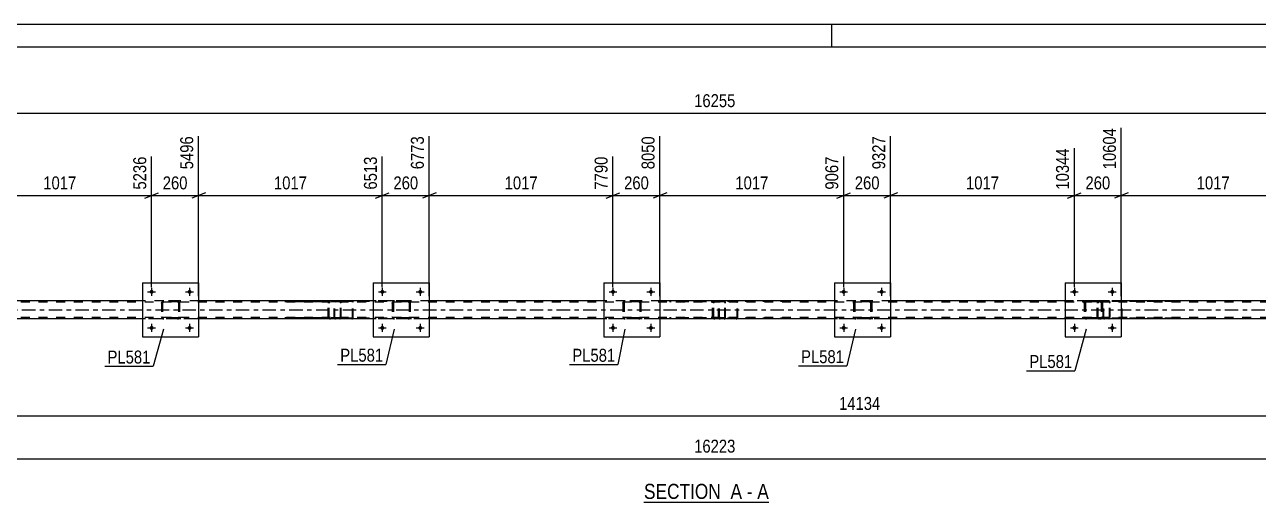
# Model space of a CAD drawing. Header units: millimetres. Extents: x -80 to 761, y -429 to 165.
# Drawn here: x 162 to 435.1, y 59.3 to 165 of the extents above; entities that cross this region are included whole.
import ezdxf

# ---------------------------------------------------------------- set-up
doc = ezdxf.new("R2010")
doc.units = ezdxf.units.MM
doc.linetypes.add('DXK_LINE_DOT2', pattern=[3.9198, 1.9599, -1.9599])
doc.linetypes.add('DXK_LINE_DOT3', pattern=[5.9187, 2.979, -0.9799, 0.9799, -0.9799])
doc.styles.add('Arial Narrow', font='ARIALN.TTF', dxfattribs={"height": 0.2})

# ---------------------------------------------------------------- blocks, each defined once
blk = doc.blocks.new('Unknown-814184913-1135')
at = {"color": 5, "linetype": 'Continuous'}
for p, q in [((760.66, 165.05), (-80.34, 165.05)), ((340.66, 160.05), (340.66, 165.05)), ((755.66, 160.05), (-75.34, 160.05))]:
    blk.add_line(p, q, dxfattribs=at)
blk = doc.blocks.new('Unknown-814184913-11 - 2456')
at = {"color": 6, "linetype": 'Continuous'}
blk.add_line((299.09, 59.29), (326.74, 59.29), dxfattribs=at)
at = {"color": 0, "linetype": 'Continuous'}
blk.add_wipeout([(317.2, 60.04), (317.2, 63.54), (299.09, 63.54), (299.09, 60.04)], dxfattribs=at)
at = {"color": 7, "linetype": 'Continuous', "style": 'Arial Narrow'}
blk.add_text('SECTION ', height=3.34, dxfattribs=at).set_placement((299.09, 60.04))
at = {"color": 0, "linetype": 'Continuous'}
blk.add_wipeout([(320.81, 60.04), (320.81, 63.54), (318.25, 63.54), (318.25, 60.04)], dxfattribs=at)
blk.add_wipeout([(323.13, 60.04), (323.13, 63.54), (321.86, 63.54), (321.86, 60.04)], dxfattribs=at)
at = {"color": 7, "linetype": 'Continuous', "style": 'Arial Narrow'}
blk.add_text('A', height=3.34, dxfattribs=at).set_placement((318.25, 60.04))
at = {"color": 0, "linetype": 'Continuous'}
blk.add_wipeout([(326.74, 60.04), (326.74, 63.54), (324.18, 63.54), (324.18, 60.04)], dxfattribs=at)
at = {"color": 7, "linetype": 'Continuous', "style": 'Arial Narrow'}
for s, p in [('A', (324.18, 60.04)), ('-', (321.86, 60.04))]:
    blk.add_text(s, height=3.34, dxfattribs=at).set_placement(p)
blk = doc.blocks.new('Part-814184913-2526 - 2456')
at = {"color": 2, "linetype": 'Continuous'}
for p, q in [((290.23, 107.9), (290.23, 95.9)), ((290.23, 107.9), (302.63, 107.9)), ((302.63, 107.9), (302.63, 95.9)), ((290.23, 95.9), (302.63, 95.9))]:
    blk.add_line(p, q, dxfattribs=at)
blk = doc.blocks.new('Part-814184913-2527 - 2456')
at = {"color": 7, "linetype": 'DXK_LINE_DOT2'}
for p, q in [((294.73, 103.87), (294.91, 103.9)), ((294.91, 103.9), (294.73, 103.87)), ((297.95, 103.9), (294.91, 103.9)), ((297.95, 103.9), (298.14, 103.87)), ((298.14, 103.87), (297.95, 103.9)), ((294.43, 103.42), (294.47, 103.61)), ((294.47, 103.61), (294.43, 103.42)), ((294.43, 103.42), (294.43, 100.38)), ((294.67, 103.42), (294.69, 103.51)), ((294.67, 103.42), (294.67, 100.38)), ((294.69, 103.51), (294.74, 103.59)), ((294.74, 103.59), (294.82, 103.64)), ((294.82, 103.64), (294.91, 103.66)), ((297.95, 103.66), (294.91, 103.66)), ((297.95, 103.66), (298.05, 103.64)), ((298.05, 103.64), (298.12, 103.59)), ((298.12, 103.59), (298.18, 103.51)), ((298.18, 103.51), (298.19, 103.42)), ((298.19, 103.42), (298.19, 100.38)), ((298.4, 103.61), (298.43, 103.42)), ((298.43, 103.42), (298.4, 103.61)), ((298.43, 103.42), (298.43, 100.38)), ((294.47, 100.2), (294.43, 100.38)), ((294.43, 100.38), (294.47, 100.2)), ((294.69, 100.29), (294.67, 100.38)), ((294.74, 100.21), (294.69, 100.29)), ((294.91, 99.9), (294.73, 99.94)), ((294.73, 99.94), (294.91, 99.9)), ((294.82, 100.16), (294.74, 100.21)), ((294.91, 100.14), (294.82, 100.16)), ((297.95, 100.14), (294.91, 100.14)), ((297.95, 99.9), (294.91, 99.9)), ((298.05, 100.16), (297.95, 100.14)), ((298.14, 99.94), (297.95, 99.9)), ((297.95, 99.9), (298.14, 99.94)), ((298.12, 100.21), (298.05, 100.16)), ((298.18, 100.29), (298.12, 100.21)), ((298.19, 100.38), (298.18, 100.29)), ((298.43, 100.38), (298.4, 100.2)), ((298.4, 100.2), (298.43, 100.38))]:
    blk.add_line(p, q, dxfattribs=at)
at = {"color": 7, "linetype": 'DXK_LINE_DOT3'}
blk.add_line((296.43, 101.9), (296.43, 101.9), dxfattribs=at)
at = {"color": 7, "linetype": 'DXK_LINE_DOT2'}
for centre, start, end in [((294.91, 103.42), 112.5, 157.5), ((294.91, 103.42), 112.5, 157.5), ((297.95, 103.42), 22.5, 67.5), ((297.95, 103.42), 22.5, 67.5), ((294.91, 100.38), 202.5, 247.5), ((294.91, 100.38), 202.5, 247.5), ((297.95, 100.38), 292.5, 337.5), ((297.95, 100.38), 292.5, 337.5)]:
    blk.add_arc(centre, 0.48, start, end, dxfattribs=at)
blk = doc.blocks.new('Bolt-814184913-2464 - 2456')
at = {"linetype": 'Continuous'}
for points in [[(190.51, 105.9, -1), (189.63, 105.9, -1)], [(198.91, 105.9, -1), (198.03, 105.9, -1)]]:
    blk.add_hatch(color=1, dxfattribs=at).paths.add_polyline_path(points)
at = {"color": 1, "linetype": 'Continuous'}
for p, q in [((190.07, 106.78), (190.07, 105.02)), ((198.47, 106.78), (198.47, 105.02)), ((189.19, 105.9), (190.95, 105.9)), ((197.59, 105.9), (199.35, 105.9))]:
    blk.add_line(p, q, dxfattribs=at)
blk = doc.blocks.new('Bolt-814184913-2465 - 2456')
at = {"linetype": 'Continuous'}
for points in [[(190.51, 97.9, -1), (189.63, 97.9, -1)], [(198.91, 97.9, -1), (198.03, 97.9, -1)]]:
    blk.add_hatch(color=1, dxfattribs=at).paths.add_polyline_path(points)
at = {"color": 1, "linetype": 'Continuous'}
for p, q in [((190.07, 98.78), (190.07, 97.02)), ((198.47, 98.78), (198.47, 97.02)), ((189.19, 97.9), (190.95, 97.9)), ((197.59, 97.9), (199.35, 97.9))]:
    blk.add_line(p, q, dxfattribs=at)
blk = doc.blocks.new('Bolt-814184913-2466 - 2456')
at = {"linetype": 'Continuous'}
for points in [[(241.59, 105.9, -1), (240.71, 105.9, -1)], [(249.99, 105.9, -1), (249.11, 105.9, -1)]]:
    blk.add_hatch(color=1, dxfattribs=at).paths.add_polyline_path(points)
at = {"color": 1, "linetype": 'Continuous'}
for p, q in [((241.15, 106.78), (241.15, 105.02)), ((249.55, 106.78), (249.55, 105.02)), ((240.27, 105.9), (242.03, 105.9)), ((248.67, 105.9), (250.43, 105.9))]:
    blk.add_line(p, q, dxfattribs=at)
blk = doc.blocks.new('Bolt-814184913-2467 - 2456')
at = {"linetype": 'Continuous'}
for points in [[(241.59, 97.9, -1), (240.71, 97.9, -1)], [(249.99, 97.9, -1), (249.11, 97.9, -1)]]:
    blk.add_hatch(color=1, dxfattribs=at).paths.add_polyline_path(points)
at = {"color": 1, "linetype": 'Continuous'}
for p, q in [((241.15, 98.78), (241.15, 97.02)), ((249.55, 98.78), (249.55, 97.02)), ((240.27, 97.9), (242.03, 97.9)), ((248.67, 97.9), (250.43, 97.9))]:
    blk.add_line(p, q, dxfattribs=at)
blk = doc.blocks.new('Bolt-814184913-2468 - 2456')
at = {"linetype": 'Continuous'}
for points in [[(292.67, 105.9, -1), (291.79, 105.9, -1)], [(301.07, 105.9, -1), (300.19, 105.9, -1)]]:
    blk.add_hatch(color=1, dxfattribs=at).paths.add_polyline_path(points)
at = {"color": 1, "linetype": 'Continuous'}
for p, q in [((292.23, 106.78), (292.23, 105.02)), ((300.63, 106.78), (300.63, 105.02)), ((291.35, 105.9), (293.11, 105.9)), ((299.75, 105.9), (301.51, 105.9))]:
    blk.add_line(p, q, dxfattribs=at)
blk = doc.blocks.new('Bolt-814184913-2469 - 2456')
at = {"linetype": 'Continuous'}
for points in [[(292.67, 97.9, -1), (291.79, 97.9, -1)], [(301.07, 97.9, -1), (300.19, 97.9, -1)]]:
    blk.add_hatch(color=1, dxfattribs=at).paths.add_polyline_path(points)
at = {"color": 1, "linetype": 'Continuous'}
for p, q in [((292.23, 98.78), (292.23, 97.02)), ((300.63, 98.78), (300.63, 97.02)), ((291.35, 97.9), (293.11, 97.9)), ((299.75, 97.9), (301.51, 97.9))]:
    blk.add_line(p, q, dxfattribs=at)
blk = doc.blocks.new('Bolt-814184913-2476 - 2456')
at = {"linetype": 'Continuous'}
for points in [[(394.83, 105.9, -1), (393.95, 105.9, -1)], [(403.23, 105.9, -1), (402.35, 105.9, -1)]]:
    blk.add_hatch(color=1, dxfattribs=at).paths.add_polyline_path(points)
at = {"color": 1, "linetype": 'Continuous'}
for p, q in [((394.39, 106.78), (394.39, 105.02)), ((402.79, 106.78), (402.79, 105.02)), ((393.51, 105.9), (395.27, 105.9)), ((401.91, 105.9), (403.67, 105.9))]:
    blk.add_line(p, q, dxfattribs=at)
blk = doc.blocks.new('Bolt-814184913-2477 - 2456')
at = {"linetype": 'Continuous'}
for points in [[(394.83, 97.9, -1), (393.95, 97.9, -1)], [(403.23, 97.9, -1), (402.35, 97.9, -1)]]:
    blk.add_hatch(color=1, dxfattribs=at).paths.add_polyline_path(points)
at = {"color": 1, "linetype": 'Continuous'}
for p, q in [((394.39, 98.78), (394.39, 97.02)), ((402.79, 98.78), (402.79, 97.02)), ((393.51, 97.9), (395.27, 97.9)), ((401.91, 97.9), (403.67, 97.9))]:
    blk.add_line(p, q, dxfattribs=at)
blk = doc.blocks.new('Part-814184913-2602 - 2456')
at = {"color": 2, "linetype": 'Continuous'}
for p, q in [((188.07, 103.9), (149.39, 103.9)), ((239.15, 103.9), (200.47, 103.9)), ((290.23, 103.9), (251.55, 103.9)), ((341.31, 103.9), (302.63, 103.9)), ((392.39, 103.9), (353.71, 103.9)), ((443.48, 103.9), (404.79, 103.9)), ((188.07, 99.9), (149.39, 99.9)), ((239.15, 99.9), (200.47, 99.9)), ((290.23, 99.9), (251.55, 99.9)), ((341.31, 99.9), (302.63, 99.9)), ((392.39, 99.9), (353.71, 99.9)), ((443.48, 99.9), (404.79, 99.9))]:
    blk.add_line(p, q, dxfattribs=at)
at = {"color": 7, "linetype": 'DXK_LINE_DOT2'}
for p, q in [((200.47, 103.9), (188.07, 103.9)), ((251.55, 103.9), (239.15, 103.9)), ((302.63, 103.9), (290.23, 103.9)), ((353.71, 103.9), (341.31, 103.9)), ((404.79, 103.9), (392.39, 103.9)), ((629.53, 103.58), (25.23, 103.58)), ((629.53, 100.22), (25.23, 100.22)), ((626.41, 99.9), (85.91, 99.9)), ((200.47, 99.9), (188.07, 99.9)), ((251.55, 99.9), (239.15, 99.9)), ((302.63, 99.9), (290.23, 99.9)), ((353.71, 99.9), (341.31, 99.9)), ((404.79, 99.9), (392.39, 99.9))]:
    blk.add_line(p, q, dxfattribs=at)
at = {"color": 7, "linetype": 'DXK_LINE_DOT3'}
blk.add_line((25.23, 101.9), (629.53, 101.9), dxfattribs=at)
blk = doc.blocks.new('Bolt-814184913-2480 - 2456')
at = {"linetype": 'Continuous'}
for points in [[(343.75, 105.9, -1), (342.87, 105.9, -1)], [(352.15, 105.9, -1), (351.27, 105.9, -1)]]:
    blk.add_hatch(color=1, dxfattribs=at).paths.add_polyline_path(points)
at = {"color": 1, "linetype": 'Continuous'}
for p, q in [((343.31, 106.78), (343.31, 105.02)), ((351.71, 106.78), (351.71, 105.02)), ((342.43, 105.9), (344.19, 105.9)), ((350.83, 105.9), (352.59, 105.9))]:
    blk.add_line(p, q, dxfattribs=at)
blk = doc.blocks.new('Bolt-814184913-2481 - 2456')
at = {"linetype": 'Continuous'}
for points in [[(343.75, 97.9, -1), (342.87, 97.9, -1)], [(352.15, 97.9, -1), (351.27, 97.9, -1)]]:
    blk.add_hatch(color=1, dxfattribs=at).paths.add_polyline_path(points)
at = {"color": 1, "linetype": 'Continuous'}
for p, q in [((343.31, 98.78), (343.31, 97.02)), ((351.71, 98.78), (351.71, 97.02)), ((342.43, 97.9), (344.19, 97.9)), ((350.83, 97.9), (352.59, 97.9))]:
    blk.add_line(p, q, dxfattribs=at)
blk = doc.blocks.new('Part-814184913-2649 - 2456')
at = {"color": 7, "linetype": 'DXK_LINE_DOT2'}
for p, q in [((315.95, 103.9), (315.82, 103.88)), ((331.28, 103.9), (315.95, 103.9)), ((319.65, 103.88), (319.52, 103.9)), ((315.63, 103.7), (315.61, 103.58)), ((315.61, 100.22), (315.61, 103.58)), ((315.78, 103.58), (315.79, 103.64)), ((315.78, 100.22), (315.78, 103.58)), ((315.79, 103.64), (315.83, 103.69)), ((315.83, 103.69), (315.88, 103.73)), ((315.88, 103.73), (315.95, 103.74)), ((331.28, 103.74), (315.95, 103.74)), ((319.52, 103.74), (319.59, 103.73)), ((319.59, 103.73), (319.61, 103.71)), ((319.61, 103.71), (319.64, 103.69)), ((319.64, 103.69), (319.68, 103.64)), ((319.68, 103.64), (319.69, 103.58)), ((319.69, 100.22), (319.69, 103.58)), ((319.86, 103.58), (319.84, 103.7)), ((319.86, 100.22), (319.86, 103.58)), ((315.61, 100.22), (315.63, 100.1)), ((315.79, 100.16), (315.78, 100.22)), ((315.83, 100.11), (315.79, 100.16)), ((315.82, 99.93), (315.95, 99.9)), ((315.88, 100.07), (315.83, 100.11)), ((315.95, 100.06), (315.88, 100.07)), ((331.28, 100.06), (315.95, 100.06)), ((331.28, 99.9), (315.95, 99.9)), ((319.52, 100.06), (319.59, 100.07)), ((319.52, 99.9), (319.65, 99.93)), ((319.59, 100.07), (319.61, 100.09)), ((319.61, 100.09), (319.64, 100.11)), ((319.68, 100.16), (319.64, 100.11)), ((319.69, 100.22), (319.68, 100.16)), ((319.84, 100.1), (319.86, 100.22))]:
    blk.add_line(p, q, dxfattribs=at)
for centre, start, end in [((315.93, 103.57), 110.7583, 155.68), ((319.54, 103.57), 24.32, 69.2417), ((315.93, 100.24), 204.32, 249.2417)]:
    blk.add_arc(centre, 0.331, start, end, dxfattribs=at)
blk = doc.blocks.new('Part-814184913-2563 - 2456')
at = {"color": 2, "linetype": 'Continuous'}
for p, q in [((341.31, 107.9), (341.31, 95.9)), ((341.31, 107.9), (353.71, 107.9)), ((353.71, 107.9), (353.71, 95.9)), ((341.31, 95.9), (353.71, 95.9))]:
    blk.add_line(p, q, dxfattribs=at)
blk = doc.blocks.new('Part-814184913-2514 - 2456')
at = {"color": 2, "linetype": 'Continuous'}
for p, q in [((188.07, 107.9), (188.07, 95.9)), ((188.07, 107.9), (200.47, 107.9)), ((200.47, 107.9), (200.47, 95.9)), ((188.07, 95.9), (200.47, 95.9))]:
    blk.add_line(p, q, dxfattribs=at)
blk = doc.blocks.new('Part-814184913-2515 - 2456')
at = {"color": 7, "linetype": 'DXK_LINE_DOT2'}
for p, q in [((192.57, 103.87), (192.75, 103.9)), ((192.75, 103.9), (192.57, 103.87)), ((195.79, 103.9), (192.75, 103.9)), ((195.79, 103.9), (195.98, 103.87)), ((195.98, 103.87), (195.79, 103.9)), ((192.27, 103.42), (192.31, 103.61)), ((192.31, 103.61), (192.27, 103.42)), ((192.27, 103.42), (192.27, 100.38)), ((192.51, 103.42), (192.53, 103.51)), ((192.51, 103.42), (192.51, 100.38)), ((192.53, 103.51), (192.58, 103.59)), ((192.58, 103.59), (192.66, 103.64)), ((192.66, 103.64), (192.75, 103.66)), ((195.79, 103.66), (192.75, 103.66)), ((195.79, 103.66), (195.88, 103.64)), ((195.88, 103.64), (195.96, 103.59)), ((195.96, 103.59), (196.01, 103.51)), ((196.01, 103.51), (196.03, 103.42)), ((196.03, 103.42), (196.03, 100.38)), ((196.24, 103.61), (196.27, 103.42)), ((196.27, 103.42), (196.24, 103.61)), ((196.27, 103.42), (196.27, 100.38)), ((192.31, 100.2), (192.27, 100.38)), ((192.27, 100.38), (192.31, 100.2)), ((192.53, 100.29), (192.51, 100.38)), ((192.58, 100.21), (192.53, 100.29)), ((192.75, 99.9), (192.57, 99.94)), ((192.57, 99.94), (192.75, 99.9)), ((192.66, 100.16), (192.58, 100.21)), ((192.75, 100.14), (192.66, 100.16)), ((195.79, 100.14), (192.75, 100.14)), ((195.79, 99.9), (192.75, 99.9)), ((195.88, 100.16), (195.79, 100.14)), ((195.98, 99.94), (195.79, 99.9)), ((195.79, 99.9), (195.98, 99.94)), ((195.96, 100.21), (195.88, 100.16)), ((196.01, 100.29), (195.96, 100.21)), ((196.03, 100.38), (196.01, 100.29)), ((196.27, 100.38), (196.24, 100.2)), ((196.24, 100.2), (196.27, 100.38))]:
    blk.add_line(p, q, dxfattribs=at)
at = {"color": 7, "linetype": 'DXK_LINE_DOT3'}
blk.add_line((194.27, 101.9), (194.27, 101.9), dxfattribs=at)
at = {"color": 7, "linetype": 'DXK_LINE_DOT2'}
for centre, start, end in [((192.75, 103.42), 112.5, 157.5), ((192.75, 103.42), 112.5, 157.5), ((195.79, 103.42), 22.5, 67.5), ((195.79, 103.42), 22.5, 67.5), ((192.75, 100.38), 202.5, 247.5), ((192.75, 100.38), 202.5, 247.5), ((195.79, 100.38), 292.5, 337.5), ((195.79, 100.38), 292.5, 337.5)]:
    blk.add_arc(centre, 0.48, start, end, dxfattribs=at)
blk = doc.blocks.new('Part-814184913-2520 - 2456')
at = {"color": 2, "linetype": 'Continuous'}
for p, q in [((239.15, 107.9), (239.15, 95.9)), ((239.15, 107.9), (251.55, 107.9)), ((251.55, 107.9), (251.55, 95.9)), ((239.15, 95.9), (251.55, 95.9))]:
    blk.add_line(p, q, dxfattribs=at)
blk = doc.blocks.new('Part-814184913-2521 - 2456')
at = {"color": 7, "linetype": 'DXK_LINE_DOT2'}
for p, q in [((243.65, 103.87), (243.83, 103.9)), ((243.83, 103.9), (243.65, 103.87)), ((246.87, 103.9), (243.83, 103.9)), ((246.87, 103.9), (247.06, 103.87)), ((247.06, 103.87), (246.87, 103.9)), ((243.35, 103.42), (243.39, 103.61)), ((243.39, 103.61), (243.35, 103.42)), ((243.35, 103.42), (243.35, 100.38)), ((243.59, 103.42), (243.61, 103.51)), ((243.59, 103.42), (243.59, 100.38)), ((243.61, 103.51), (243.66, 103.59)), ((243.66, 103.59), (243.74, 103.64)), ((243.74, 103.64), (243.83, 103.66)), ((246.87, 103.66), (243.83, 103.66)), ((246.87, 103.66), (246.97, 103.64)), ((246.97, 103.64), (247.04, 103.59)), ((247.04, 103.59), (247.1, 103.51)), ((247.1, 103.51), (247.11, 103.42)), ((247.11, 103.42), (247.11, 100.38)), ((247.32, 103.61), (247.35, 103.42)), ((247.35, 103.42), (247.32, 103.61)), ((247.35, 103.42), (247.35, 100.38)), ((243.39, 100.2), (243.35, 100.38)), ((243.35, 100.38), (243.39, 100.2)), ((243.61, 100.29), (243.59, 100.38)), ((243.66, 100.21), (243.61, 100.29)), ((243.83, 99.9), (243.65, 99.94)), ((243.65, 99.94), (243.83, 99.9)), ((243.74, 100.16), (243.66, 100.21)), ((243.83, 100.14), (243.74, 100.16)), ((246.87, 100.14), (243.83, 100.14)), ((246.87, 99.9), (243.83, 99.9)), ((246.97, 100.16), (246.87, 100.14)), ((247.06, 99.94), (246.87, 99.9)), ((246.87, 99.9), (247.06, 99.94)), ((247.04, 100.21), (246.97, 100.16)), ((247.1, 100.29), (247.04, 100.21)), ((247.11, 100.38), (247.1, 100.29)), ((247.35, 100.38), (247.32, 100.2)), ((247.32, 100.2), (247.35, 100.38))]:
    blk.add_line(p, q, dxfattribs=at)
at = {"color": 7, "linetype": 'DXK_LINE_DOT3'}
blk.add_line((245.35, 101.9), (245.35, 101.9), dxfattribs=at)
at = {"color": 7, "linetype": 'DXK_LINE_DOT2'}
for centre, start, end in [((243.83, 103.42), 112.5, 157.5), ((243.83, 103.42), 112.5, 157.5), ((246.87, 103.42), 22.5, 67.5), ((246.87, 103.42), 22.5, 67.5), ((243.83, 100.38), 202.5, 247.5), ((243.83, 100.38), 202.5, 247.5), ((246.87, 100.38), 292.5, 337.5), ((246.87, 100.38), 292.5, 337.5)]:
    blk.add_arc(centre, 0.48, start, end, dxfattribs=at)
blk = doc.blocks.new('Part-814184913-2551 - 2456')
at = {"color": 2, "linetype": 'Continuous'}
for p, q in [((392.39, 107.9), (392.39, 95.9)), ((392.39, 107.9), (404.79, 107.9)), ((404.79, 107.9), (404.79, 95.9)), ((392.39, 95.9), (404.79, 95.9))]:
    blk.add_line(p, q, dxfattribs=at)
blk = doc.blocks.new('Part-814184913-2552 - 2456')
at = {"color": 7, "linetype": 'DXK_LINE_DOT2'}
for p, q in [((396.89, 103.87), (397.07, 103.9)), ((397.07, 103.9), (396.89, 103.87)), ((400.11, 103.9), (397.07, 103.9)), ((400.11, 103.9), (400.3, 103.87)), ((400.3, 103.87), (400.11, 103.9)), ((396.59, 103.42), (396.63, 103.61)), ((396.63, 103.61), (396.59, 103.42)), ((396.59, 103.42), (396.59, 100.38)), ((396.83, 103.42), (396.85, 103.51)), ((396.83, 103.42), (396.83, 100.38)), ((396.85, 103.51), (396.91, 103.59)), ((396.91, 103.59), (396.98, 103.64)), ((396.98, 103.64), (397.07, 103.66)), ((400.11, 103.66), (397.07, 103.66)), ((400.11, 103.66), (400.21, 103.64)), ((400.21, 103.64), (400.28, 103.59)), ((400.28, 103.59), (400.34, 103.51)), ((400.34, 103.51), (400.35, 103.42)), ((400.35, 103.42), (400.35, 100.38)), ((400.56, 103.61), (400.59, 103.42)), ((400.59, 103.42), (400.56, 103.61)), ((400.59, 103.42), (400.59, 100.38)), ((396.63, 100.2), (396.59, 100.38)), ((396.59, 100.38), (396.63, 100.2)), ((396.85, 100.29), (396.83, 100.38)), ((396.91, 100.21), (396.85, 100.29)), ((397.07, 99.9), (396.89, 99.94)), ((396.89, 99.94), (397.07, 99.9)), ((396.98, 100.16), (396.91, 100.21)), ((397.07, 100.14), (396.98, 100.16)), ((400.11, 100.14), (397.07, 100.14)), ((400.11, 99.9), (397.07, 99.9)), ((400.21, 100.16), (400.11, 100.14)), ((400.3, 99.94), (400.11, 99.9)), ((400.11, 99.9), (400.3, 99.94)), ((400.28, 100.21), (400.21, 100.16)), ((400.34, 100.29), (400.28, 100.21)), ((400.35, 100.38), (400.34, 100.29)), ((400.59, 100.38), (400.56, 100.2)), ((400.56, 100.2), (400.59, 100.38))]:
    blk.add_line(p, q, dxfattribs=at)
at = {"color": 7, "linetype": 'DXK_LINE_DOT3'}
blk.add_line((398.59, 101.9), (398.59, 101.9), dxfattribs=at)
at = {"color": 7, "linetype": 'DXK_LINE_DOT2'}
for centre, start, end in [((397.07, 103.42), 112.5, 157.5), ((397.07, 103.42), 112.5, 157.5), ((400.11, 103.42), 22.5, 67.5), ((400.11, 103.42), 22.5, 67.5), ((397.07, 100.38), 202.5, 247.5), ((397.07, 100.38), 202.5, 247.5), ((400.11, 100.38), 292.5, 337.5), ((400.11, 100.38), 292.5, 337.5)]:
    blk.add_arc(centre, 0.48, start, end, dxfattribs=at)
blk = doc.blocks.new('Part-814184913-2564 - 2456')
at = {"color": 7, "linetype": 'DXK_LINE_DOT2'}
for p, q in [((345.81, 103.87), (345.99, 103.9)), ((345.99, 103.9), (345.81, 103.87)), ((349.03, 103.9), (345.99, 103.9)), ((349.03, 103.9), (349.22, 103.87)), ((349.22, 103.87), (349.03, 103.9)), ((345.51, 103.42), (345.55, 103.61)), ((345.55, 103.61), (345.51, 103.42)), ((345.51, 103.42), (345.51, 100.38)), ((345.75, 103.42), (345.77, 103.51)), ((345.75, 103.42), (345.75, 100.38)), ((345.77, 103.51), (345.82, 103.59)), ((345.82, 103.59), (345.9, 103.64)), ((345.9, 103.64), (345.99, 103.66)), ((349.03, 103.66), (345.99, 103.66)), ((349.03, 103.66), (349.13, 103.64)), ((349.13, 103.64), (349.2, 103.59)), ((349.2, 103.59), (349.26, 103.51)), ((349.26, 103.51), (349.27, 103.42)), ((349.27, 103.42), (349.27, 100.38)), ((349.48, 103.61), (349.51, 103.42)), ((349.51, 103.42), (349.48, 103.61)), ((349.51, 103.42), (349.51, 100.38)), ((345.55, 100.2), (345.51, 100.38)), ((345.51, 100.38), (345.55, 100.2)), ((345.77, 100.29), (345.75, 100.38)), ((345.82, 100.21), (345.77, 100.29)), ((345.99, 99.9), (345.81, 99.94)), ((345.81, 99.94), (345.99, 99.9)), ((345.9, 100.16), (345.82, 100.21)), ((345.99, 100.14), (345.9, 100.16)), ((349.03, 100.14), (345.99, 100.14)), ((349.03, 99.9), (345.99, 99.9)), ((349.13, 100.16), (349.03, 100.14)), ((349.22, 99.94), (349.03, 99.9)), ((349.03, 99.9), (349.22, 99.94)), ((349.2, 100.21), (349.13, 100.16)), ((349.26, 100.29), (349.2, 100.21)), ((349.27, 100.38), (349.26, 100.29)), ((349.51, 100.38), (349.48, 100.2)), ((349.48, 100.2), (349.51, 100.38))]:
    blk.add_line(p, q, dxfattribs=at)
at = {"color": 7, "linetype": 'DXK_LINE_DOT3'}
blk.add_line((347.51, 101.9), (347.51, 101.9), dxfattribs=at)
at = {"color": 7, "linetype": 'DXK_LINE_DOT2'}
for centre, start, end in [((345.99, 103.42), 112.5, 157.5), ((345.99, 103.42), 112.5, 157.5), ((349.03, 103.42), 22.5, 67.5), ((349.03, 103.42), 22.5, 67.5), ((345.99, 100.38), 202.5, 247.5), ((345.99, 100.38), 202.5, 247.5), ((349.03, 100.38), 292.5, 337.5), ((349.03, 100.38), 292.5, 337.5)]:
    blk.add_arc(centre, 0.48, start, end, dxfattribs=at)
blk = doc.blocks.new('Part-814184913-2630 - 2456')
at = {"color": 7, "linetype": 'DXK_LINE_DOT2'}
for p, q in [((401.08, 103.9), (400.95, 103.88)), ((416.41, 103.9), (401.08, 103.9)), ((404.79, 103.88), (404.66, 103.9)), ((400.77, 103.7), (400.74, 103.58)), ((400.74, 100.22), (400.74, 103.58)), ((400.91, 103.58), (400.92, 103.64)), ((400.91, 100.22), (400.91, 103.58)), ((400.92, 103.64), (400.96, 103.69)), ((400.96, 103.69), (401.02, 103.73)), ((401.02, 103.73), (401.08, 103.74)), ((416.41, 103.74), (401.08, 103.74)), ((404.66, 103.74), (404.72, 103.73)), ((404.72, 103.73), (404.78, 103.69)), ((404.78, 103.69), (404.81, 103.64)), ((404.81, 103.64), (404.83, 103.58)), ((404.83, 100.22), (404.83, 103.58)), ((405, 103.58), (404.97, 103.7)), ((405, 100.22), (405, 103.58)), ((400.74, 100.22), (400.77, 100.1)), ((400.92, 100.16), (400.91, 100.22)), ((400.96, 100.11), (400.92, 100.16)), ((400.95, 99.93), (401.08, 99.9)), ((401.02, 100.07), (400.96, 100.11)), ((401.08, 100.06), (401.02, 100.07)), ((416.41, 100.06), (401.08, 100.06)), ((416.41, 99.9), (401.08, 99.9)), ((404.72, 100.07), (404.66, 100.06)), ((404.66, 99.9), (404.79, 99.93)), ((404.78, 100.11), (404.72, 100.07)), ((404.81, 100.16), (404.78, 100.11)), ((404.83, 100.22), (404.81, 100.16)), ((404.97, 100.1), (405, 100.22))]:
    blk.add_line(p, q, dxfattribs=at)
for centre, start, end in [((401.07, 103.57), 110.7583, 155.68), ((404.67, 103.57), 24.32, 69.2417), ((401.07, 100.24), 204.32, 249.2417)]:
    blk.add_arc(centre, 0.331, start, end, dxfattribs=at)
blk = doc.blocks.new('Part-814184913-2660 - 2456')
at = {"color": 7, "linetype": 'DXK_LINE_DOT2'}
for p, q in [((402.02, 103.9), (389.86, 103.9)), ((399.93, 103.9), (399.73, 103.87)), ((400.74, 103.66), (400.74, 103.9)), ((402.12, 103.87), (402.02, 103.9)), ((402.21, 103.76), (402.12, 103.87)), ((402.02, 103.66), (389.86, 103.66)), ((399.46, 103.61), (399.42, 103.42)), ((399.42, 100.38), (399.42, 103.42)), ((399.67, 103.42), (399.69, 103.51)), ((399.67, 100.38), (399.67, 103.42)), ((399.69, 103.51), (399.75, 103.59)), ((399.75, 103.59), (399.83, 103.64)), ((399.83, 103.64), (399.93, 103.66)), ((402.02, 103.66), (402.07, 103.64)), ((402.07, 103.64), (402.11, 103.59)), ((402.11, 103.59), (402.14, 103.51)), ((402.14, 103.51), (402.15, 103.42)), ((402.15, 100.38), (402.15, 103.42)), ((402.27, 103.61), (402.21, 103.76)), ((402.29, 103.42), (402.27, 103.61)), ((402.29, 100.38), (402.29, 103.42)), ((402.02, 100.14), (389.86, 100.14)), ((402.02, 99.9), (389.86, 99.9)), ((399.42, 100.38), (399.46, 100.2)), ((399.69, 100.29), (399.67, 100.38)), ((399.75, 100.21), (399.69, 100.29)), ((399.73, 99.94), (399.93, 99.9)), ((399.83, 100.16), (399.75, 100.21)), ((399.93, 100.14), (399.83, 100.16)), ((400.74, 99.9), (400.74, 100.14)), ((402.07, 100.16), (402.02, 100.14)), ((402.02, 99.9), (402.12, 99.94)), ((402.11, 100.21), (402.07, 100.16)), ((402.14, 100.29), (402.11, 100.21)), ((402.12, 99.94), (402.21, 100.04)), ((402.15, 100.38), (402.14, 100.29)), ((402.21, 100.04), (402.27, 100.2)), ((402.27, 100.2), (402.29, 100.38))]:
    blk.add_line(p, q, dxfattribs=at)
for centre, start, end in [((399.91, 103.41), 111.1941, 156.1506), ((399.91, 100.4), 203.8494, 248.8059)]:
    blk.add_arc(centre, 0.492, start, end, dxfattribs=at)
blk = doc.blocks.new('Part-814184913-2661 - 2456')
at = {"color": 7, "linetype": 'DXK_LINE_DOT2'}
for p, q in [((316.88, 103.9), (304.73, 103.9)), ((314.79, 103.9), (314.6, 103.87)), ((315.61, 103.66), (315.61, 103.9)), ((316.99, 103.87), (316.88, 103.9)), ((317.07, 103.76), (316.99, 103.87)), ((316.88, 103.66), (304.73, 103.66)), ((314.32, 103.56), (314.29, 103.42)), ((314.29, 100.38), (314.29, 103.42)), ((314.33, 103.61), (314.32, 103.56)), ((314.54, 103.42), (314.56, 103.51)), ((314.54, 100.38), (314.54, 103.42)), ((314.56, 103.51), (314.61, 103.59)), ((314.61, 103.59), (314.7, 103.64)), ((314.7, 103.64), (314.79, 103.66)), ((316.88, 103.66), (316.93, 103.64)), ((316.93, 103.64), (316.98, 103.59)), ((316.98, 103.59), (317.01, 103.51)), ((317.01, 103.51), (317.02, 103.42)), ((317.02, 100.38), (317.02, 103.42)), ((317.13, 103.61), (317.07, 103.76)), ((317.15, 103.42), (317.13, 103.61)), ((317.15, 100.38), (317.15, 103.42)), ((316.88, 100.14), (304.73, 100.14)), ((316.88, 99.9), (304.73, 99.9)), ((314.29, 100.38), (314.31, 100.3)), ((314.31, 100.3), (314.33, 100.2)), ((314.56, 100.29), (314.54, 100.38)), ((314.61, 100.21), (314.56, 100.29)), ((314.6, 99.94), (314.79, 99.9)), ((314.7, 100.16), (314.61, 100.21)), ((314.79, 100.14), (314.7, 100.16)), ((315.61, 99.9), (315.61, 100.14)), ((316.93, 100.16), (316.88, 100.14)), ((316.88, 99.9), (316.99, 99.94)), ((316.98, 100.21), (316.93, 100.16)), ((317.01, 100.29), (316.98, 100.21)), ((316.99, 99.94), (317.07, 100.04)), ((317.02, 100.38), (317.01, 100.29)), ((317.07, 100.04), (317.13, 100.2)), ((317.13, 100.2), (317.15, 100.38))]:
    blk.add_line(p, q, dxfattribs=at)
for centre, start, end in [((314.78, 103.41), 111.1941, 156.1506), ((314.78, 100.4), 203.8494, 248.8059)]:
    blk.add_arc(centre, 0.492, start, end, dxfattribs=at)
blk = doc.blocks.new('Part-814184913-2662 - 2456')
at = {"color": 7, "linetype": 'DXK_LINE_DOT2'}
for p, q in [((230.81, 103.9), (230.68, 103.88)), ((246.14, 103.9), (230.81, 103.9)), ((234.52, 103.88), (234.39, 103.9)), ((230.5, 103.7), (230.47, 103.58)), ((230.47, 100.22), (230.47, 103.58)), ((230.64, 103.58), (230.66, 103.64)), ((230.64, 100.22), (230.64, 103.58)), ((230.66, 103.64), (230.69, 103.69)), ((230.69, 103.69), (230.75, 103.73)), ((230.75, 103.73), (230.81, 103.74)), ((246.14, 103.74), (230.81, 103.74)), ((234.39, 103.74), (234.45, 103.73)), ((234.45, 103.73), (234.48, 103.71)), ((234.48, 103.71), (234.51, 103.69)), ((234.51, 103.69), (234.55, 103.64)), ((234.55, 103.64), (234.56, 103.58)), ((234.56, 100.22), (234.56, 103.58)), ((234.73, 103.58), (234.7, 103.7)), ((234.73, 100.22), (234.73, 103.58)), ((230.47, 100.22), (230.5, 100.1)), ((230.66, 100.16), (230.64, 100.22)), ((230.69, 100.11), (230.66, 100.16)), ((230.68, 99.93), (230.81, 99.9)), ((230.75, 100.07), (230.69, 100.11)), ((230.81, 100.06), (230.75, 100.07)), ((246.14, 100.06), (230.81, 100.06)), ((246.14, 99.9), (230.81, 99.9)), ((234.39, 100.06), (234.45, 100.07)), ((234.39, 99.9), (234.52, 99.93)), ((234.45, 100.07), (234.48, 100.09)), ((234.48, 100.09), (234.51, 100.11)), ((234.55, 100.16), (234.51, 100.11)), ((234.56, 100.22), (234.55, 100.16)), ((234.7, 100.1), (234.73, 100.22))]:
    blk.add_line(p, q, dxfattribs=at)
for centre, start, end in [((230.8, 103.57), 110.7583, 155.68), ((234.4, 103.57), 24.32, 69.2417), ((230.8, 100.24), 204.32, 249.2417)]:
    blk.add_arc(centre, 0.331, start, end, dxfattribs=at)
blk = doc.blocks.new('Part-814184913-2663 - 2456')
at = {"color": 7, "linetype": 'DXK_LINE_DOT2'}
for p, q in [((231.75, 103.9), (219.59, 103.9)), ((229.66, 103.9), (229.46, 103.87)), ((230.47, 103.66), (230.47, 103.9)), ((231.85, 103.87), (231.75, 103.9)), ((231.94, 103.76), (231.85, 103.87)), ((231.75, 103.66), (219.59, 103.66)), ((229.18, 103.56), (229.15, 103.42)), ((229.15, 100.38), (229.15, 103.42)), ((229.19, 103.61), (229.18, 103.56)), ((229.41, 103.42), (229.43, 103.51)), ((229.41, 100.38), (229.41, 103.42)), ((229.43, 103.51), (229.48, 103.59)), ((229.48, 103.59), (229.56, 103.64)), ((229.56, 103.64), (229.66, 103.66)), ((231.75, 103.66), (231.8, 103.64)), ((231.8, 103.64), (231.84, 103.59)), ((231.84, 103.59), (231.87, 103.51)), ((231.87, 103.51), (231.88, 103.42)), ((231.88, 100.38), (231.88, 103.42)), ((232, 103.61), (231.94, 103.76)), ((232.02, 103.42), (232, 103.61)), ((232.02, 100.38), (232.02, 103.42)), ((231.75, 100.14), (219.59, 100.14)), ((231.75, 99.9), (219.59, 99.9)), ((229.15, 100.38), (229.17, 100.3)), ((229.17, 100.3), (229.19, 100.2)), ((229.43, 100.29), (229.41, 100.38)), ((229.48, 100.21), (229.43, 100.29)), ((229.46, 99.94), (229.66, 99.9)), ((229.56, 100.16), (229.48, 100.21)), ((229.66, 100.14), (229.56, 100.16)), ((230.47, 99.9), (230.47, 100.14)), ((231.8, 100.16), (231.75, 100.14)), ((231.75, 99.9), (231.85, 99.94)), ((231.84, 100.21), (231.8, 100.16)), ((231.87, 100.29), (231.84, 100.21)), ((231.85, 99.94), (231.94, 100.04)), ((231.88, 100.38), (231.87, 100.29)), ((231.94, 100.04), (231.95, 100.07)), ((231.95, 100.07), (232, 100.2)), ((232, 100.2), (232.02, 100.38))]:
    blk.add_line(p, q, dxfattribs=at)
for centre, start, end in [((229.64, 103.41), 111.1941, 156.1506), ((229.64, 100.4), 203.8494, 248.8059)]:
    blk.add_arc(centre, 0.492, start, end, dxfattribs=at)
blk = doc.blocks.new('StraightDimension-814184913-16706 - 2456')
at = {"color": 7, "linetype": 'Continuous'}
for p, q in [((404.79, 104.9), (404.79, 142.17)), ((394.39, 106.9), (394.39, 137.67)), ((392.89, 126.63), (395.89, 127.83)), ((394.39, 127.23), (404.79, 127.23)), ((406.29, 127.83), (403.29, 126.63))]:
    blk.add_line(p, q, dxfattribs=at)
at = {"color": 0}
blk.add_wipeout([(402.94, 127.98), (402.94, 132.18), (396.25, 132.18), (396.25, 127.98)], dxfattribs=at)
at = {"color": 0, "linetype": 'Continuous'}
blk.add_wipeout([(404.19, 142.77), (399.99, 142.77), (399.99, 132.43), (404.19, 132.43)], dxfattribs=at)
at = {"color": 3, "linetype": 'Continuous', "style": 'Arial Narrow'}
blk.add_text('10604', height=2.863, rotation=90.0002, dxfattribs=at).set_placement((403.59, 133.03))
at = {"color": 3, "style": 'Arial Narrow'}
blk.add_text('260', height=2.863, dxfattribs=at).set_placement((396.85, 128.58))
blk = doc.blocks.new('StraightDimension-814184913-16707 - 2456')
at = {"color": 7, "linetype": 'Continuous'}
for p, q in [((353.71, 104.9), (353.71, 140.34)), ((394.39, 106.9), (394.39, 137.67)), ((355.21, 127.83), (352.21, 126.63)), ((353.71, 127.23), (394.39, 127.23)), ((392.89, 126.63), (395.89, 127.83))]:
    blk.add_line(p, q, dxfattribs=at)
at = {"color": 0, "linetype": 'Continuous'}
blk.add_wipeout([(393.79, 138.27), (389.59, 138.27), (389.59, 127.93), (393.79, 127.93)], dxfattribs=at)
at = {"color": 0}
blk.add_wipeout([(378.31, 127.98), (378.31, 132.18), (369.8, 132.18), (369.8, 127.98)], dxfattribs=at)
at = {"color": 3, "linetype": 'Continuous', "style": 'Arial Narrow'}
blk.add_text('10344', height=2.863, rotation=90.0002, dxfattribs=at).set_placement((393.19, 128.53))
at = {"color": 3, "style": 'Arial Narrow'}
blk.add_text('1017', height=2.863, dxfattribs=at).set_placement((370.4, 128.58))
blk = doc.blocks.new('StraightDimension-814184913-16711 - 2456')
at = {"color": 7, "linetype": 'Continuous'}
for p, q in [((251.55, 104.9), (251.55, 140.34)), ((292.23, 106.9), (292.23, 135.84)), ((253.05, 127.83), (250.05, 126.63)), ((251.55, 127.23), (292.23, 127.23)), ((290.73, 126.63), (293.73, 127.83))]:
    blk.add_line(p, q, dxfattribs=at)
at = {"color": 0, "linetype": 'Continuous'}
blk.add_wipeout([(291.63, 136.44), (287.43, 136.44), (287.43, 127.93), (291.63, 127.93)], dxfattribs=at)
at = {"color": 0}
blk.add_wipeout([(276.15, 127.98), (276.15, 132.18), (267.64, 132.18), (267.64, 127.98)], dxfattribs=at)
at = {"color": 3, "linetype": 'Continuous', "style": 'Arial Narrow'}
blk.add_text('7790', height=2.863, rotation=90.0002, dxfattribs=at).set_placement((291.03, 128.53))
at = {"color": 3, "style": 'Arial Narrow'}
blk.add_text('1017', height=2.863, dxfattribs=at).set_placement((268.24, 128.58))
blk = doc.blocks.new('StraightDimension-814184913-2803 - 2456')
at = {"color": 7, "linetype": 'Continuous'}
blk.add_line((0, 68.94), (629.53, 68.94), dxfattribs=at)
at = {"color": 0}
blk.add_wipeout([(319.94, 69.69), (319.94, 73.89), (309.6, 73.89), (309.6, 69.69)], dxfattribs=at)
at = {"color": 3, "style": 'Arial Narrow'}
blk.add_text('16223', height=2.863, dxfattribs=at).set_placement((310.2, 70.29))
blk = doc.blocks.new('StraightDimension-814184913-2931 - 2456')
at = {"color": 7, "linetype": 'Continuous'}
blk.add_line((-0.64, 145.44), (630.17, 145.44), dxfattribs=at)
at = {"color": 0}
blk.add_wipeout([(319.94, 146.19), (319.94, 150.39), (309.6, 150.39), (309.6, 146.19)], dxfattribs=at)
at = {"color": 3, "style": 'Arial Narrow'}
blk.add_text('16255', height=2.863, dxfattribs=at).set_placement((310.2, 146.79))
blk = doc.blocks.new('StraightDimension-814184913-2954 - 2456')
at = {"color": 7, "linetype": 'Continuous'}
blk.add_line((64.18, 78.4), (629.53, 78.4), dxfattribs=at)
at = {"color": 0}
blk.add_wipeout([(352.03, 79.15), (352.03, 83.35), (341.69, 83.35), (341.69, 79.15)], dxfattribs=at)
at = {"color": 3, "style": 'Arial Narrow'}
blk.add_text('14134', height=2.863, dxfattribs=at).set_placement((342.29, 79.75))
blk = doc.blocks.new('StraightDimension-814184913-16705 - 2456')
at = {"color": 7, "linetype": 'Continuous'}
for p, q in [((404.79, 104.9), (404.79, 142.17)), ((445.48, 106.9), (445.48, 137.67)), ((406.29, 127.83), (403.29, 126.63)), ((404.79, 127.23), (445.48, 127.23)), ((443.98, 126.63), (446.98, 127.83))]:
    blk.add_line(p, q, dxfattribs=at)
at = {"color": 0, "linetype": 'Continuous'}
blk.add_wipeout([(444.88, 138.27), (440.68, 138.27), (440.68, 127.93), (444.88, 127.93)], dxfattribs=at)
at = {"color": 0}
blk.add_wipeout([(429.39, 127.98), (429.39, 132.18), (420.88, 132.18), (420.88, 127.98)], dxfattribs=at)
at = {"color": 3, "linetype": 'Continuous', "style": 'Arial Narrow'}
blk.add_text('11621', height=2.863, rotation=90.0002, dxfattribs=at).set_placement((444.28, 128.53))
at = {"color": 3, "style": 'Arial Narrow'}
blk.add_text('1017', height=2.863, dxfattribs=at).set_placement((421.48, 128.58))
blk = doc.blocks.new('StraightDimension-814184913-16708 - 2456')
at = {"color": 7, "linetype": 'Continuous'}
for p, q in [((353.71, 104.9), (353.71, 140.34)), ((343.31, 106.9), (343.31, 135.84)), ((341.81, 126.63), (344.81, 127.83)), ((343.31, 127.23), (353.71, 127.23)), ((355.21, 127.83), (352.21, 126.63))]:
    blk.add_line(p, q, dxfattribs=at)
at = {"color": 0}
blk.add_wipeout([(351.86, 127.98), (351.86, 132.18), (345.17, 132.18), (345.17, 127.98)], dxfattribs=at)
at = {"color": 0, "linetype": 'Continuous'}
blk.add_wipeout([(353.11, 140.94), (348.91, 140.94), (348.91, 132.43), (353.11, 132.43)], dxfattribs=at)
at = {"color": 3, "linetype": 'Continuous', "style": 'Arial Narrow'}
blk.add_text('9327', height=2.863, rotation=90.0002, dxfattribs=at).set_placement((352.51, 133.03))
at = {"color": 3, "style": 'Arial Narrow'}
blk.add_text('260', height=2.863, dxfattribs=at).set_placement((345.77, 128.58))
blk = doc.blocks.new('StraightDimension-814184913-16709 - 2456')
at = {"color": 7, "linetype": 'Continuous'}
for p, q in [((302.63, 104.9), (302.63, 140.34)), ((343.31, 106.9), (343.31, 135.84)), ((304.13, 127.83), (301.13, 126.63)), ((302.63, 127.23), (343.31, 127.23)), ((341.81, 126.63), (344.81, 127.83))]:
    blk.add_line(p, q, dxfattribs=at)
at = {"color": 0, "linetype": 'Continuous'}
blk.add_wipeout([(342.71, 136.44), (338.51, 136.44), (338.51, 127.93), (342.71, 127.93)], dxfattribs=at)
at = {"color": 0}
blk.add_wipeout([(327.23, 127.98), (327.23, 132.18), (318.72, 132.18), (318.72, 127.98)], dxfattribs=at)
at = {"color": 3, "linetype": 'Continuous', "style": 'Arial Narrow'}
blk.add_text('9067', height=2.863, rotation=90.0002, dxfattribs=at).set_placement((342.11, 128.53))
at = {"color": 3, "style": 'Arial Narrow'}
blk.add_text('1017', height=2.863, dxfattribs=at).set_placement((319.32, 128.58))
blk = doc.blocks.new('StraightDimension-814184913-16710 - 2456')
at = {"color": 7, "linetype": 'Continuous'}
for p, q in [((302.63, 104.9), (302.63, 140.34)), ((292.23, 106.9), (292.23, 135.84)), ((290.73, 126.63), (293.73, 127.83)), ((292.23, 127.23), (302.63, 127.23)), ((304.13, 127.83), (301.13, 126.63))]:
    blk.add_line(p, q, dxfattribs=at)
at = {"color": 0}
blk.add_wipeout([(300.78, 127.98), (300.78, 132.18), (294.09, 132.18), (294.09, 127.98)], dxfattribs=at)
at = {"color": 0, "linetype": 'Continuous'}
blk.add_wipeout([(302.03, 140.94), (297.83, 140.94), (297.83, 132.43), (302.03, 132.43)], dxfattribs=at)
at = {"color": 3, "linetype": 'Continuous', "style": 'Arial Narrow'}
blk.add_text('8050', height=2.863, rotation=90.0002, dxfattribs=at).set_placement((301.43, 133.03))
at = {"color": 3, "style": 'Arial Narrow'}
blk.add_text('260', height=2.863, dxfattribs=at).set_placement((294.69, 128.58))
blk = doc.blocks.new('StraightDimension-814184913-16712 - 2456')
at = {"color": 7, "linetype": 'Continuous'}
for p, q in [((251.55, 104.9), (251.55, 140.34)), ((241.15, 106.9), (241.15, 135.84)), ((239.65, 126.63), (242.65, 127.83)), ((241.15, 127.23), (251.55, 127.23)), ((253.05, 127.83), (250.05, 126.63))]:
    blk.add_line(p, q, dxfattribs=at)
at = {"color": 0}
blk.add_wipeout([(249.7, 127.98), (249.7, 132.18), (243.01, 132.18), (243.01, 127.98)], dxfattribs=at)
at = {"color": 0, "linetype": 'Continuous'}
blk.add_wipeout([(250.95, 140.94), (246.75, 140.94), (246.75, 132.43), (250.95, 132.43)], dxfattribs=at)
at = {"color": 3, "linetype": 'Continuous', "style": 'Arial Narrow'}
blk.add_text('6773', height=2.863, rotation=90.0002, dxfattribs=at).set_placement((250.35, 133.03))
at = {"color": 3, "style": 'Arial Narrow'}
blk.add_text('260', height=2.863, dxfattribs=at).set_placement((243.61, 128.58))
blk = doc.blocks.new('StraightDimension-814184913-16713 - 2456')
at = {"color": 7, "linetype": 'Continuous'}
for p, q in [((200.47, 104.9), (200.47, 140.34)), ((241.15, 106.9), (241.15, 135.84)), ((201.97, 127.83), (198.97, 126.63)), ((200.47, 127.23), (241.15, 127.23)), ((239.65, 126.63), (242.65, 127.83))]:
    blk.add_line(p, q, dxfattribs=at)
at = {"color": 0, "linetype": 'Continuous'}
blk.add_wipeout([(240.55, 136.44), (236.35, 136.44), (236.35, 127.93), (240.55, 127.93)], dxfattribs=at)
at = {"color": 0}
blk.add_wipeout([(225.07, 127.98), (225.07, 132.18), (216.56, 132.18), (216.56, 127.98)], dxfattribs=at)
at = {"color": 3, "linetype": 'Continuous', "style": 'Arial Narrow'}
blk.add_text('6513', height=2.863, rotation=90.0002, dxfattribs=at).set_placement((239.95, 128.53))
at = {"color": 3, "style": 'Arial Narrow'}
blk.add_text('1017', height=2.863, dxfattribs=at).set_placement((217.16, 128.58))
blk = doc.blocks.new('StraightDimension-814184913-16714 - 2456')
at = {"color": 7, "linetype": 'Continuous'}
for p, q in [((200.47, 104.9), (200.47, 140.34)), ((190.07, 106.9), (190.07, 135.84)), ((188.57, 126.63), (191.57, 127.83)), ((190.07, 127.23), (200.47, 127.23)), ((201.97, 127.83), (198.97, 126.63))]:
    blk.add_line(p, q, dxfattribs=at)
at = {"color": 0}
blk.add_wipeout([(198.61, 127.98), (198.61, 132.18), (191.93, 132.18), (191.93, 127.98)], dxfattribs=at)
at = {"color": 0, "linetype": 'Continuous'}
blk.add_wipeout([(199.87, 140.94), (195.67, 140.94), (195.67, 132.43), (199.87, 132.43)], dxfattribs=at)
at = {"color": 3, "linetype": 'Continuous', "style": 'Arial Narrow'}
blk.add_text('5496', height=2.863, rotation=90.0002, dxfattribs=at).set_placement((199.27, 133.03))
at = {"color": 3, "style": 'Arial Narrow'}
blk.add_text('260', height=2.863, dxfattribs=at).set_placement((192.53, 128.58))
blk = doc.blocks.new('StraightDimension-814184913-16715 - 2456')
at = {"color": 7, "linetype": 'Continuous'}
for p, q in [((149.39, 104.81), (149.39, 140.34)), ((190.07, 106.9), (190.07, 135.84)), ((150.89, 127.83), (147.89, 126.63)), ((149.39, 127.23), (190.07, 127.23)), ((188.57, 126.63), (191.57, 127.83))]:
    blk.add_line(p, q, dxfattribs=at)
at = {"color": 0, "linetype": 'Continuous'}
blk.add_wipeout([(189.47, 136.44), (185.27, 136.44), (185.27, 127.93), (189.47, 127.93)], dxfattribs=at)
at = {"color": 0}
blk.add_wipeout([(173.99, 127.98), (173.99, 132.18), (165.48, 132.18), (165.48, 127.98)], dxfattribs=at)
at = {"color": 3, "linetype": 'Continuous', "style": 'Arial Narrow'}
blk.add_text('5236', height=2.863, rotation=90.0002, dxfattribs=at).set_placement((188.87, 128.53))
at = {"color": 3, "style": 'Arial Narrow'}
blk.add_text('1017', height=2.863, dxfattribs=at).set_placement((166.08, 128.58))
blk = doc.blocks.new('Mark-814184913-2522 - 2456')
at = {"color": 0}
blk.add_wipeout([(292.73, 90.42), (292.73, 93.42), (283.23, 93.42), (283.23, 90.42)], dxfattribs=at)
blk.add_wipeout([(292.73, 90.42), (292.73, 93.42), (283.23, 93.42), (283.23, 90.42)], dxfattribs=at)
at = {"color": 30, "linetype": 'Continuous'}
for p in [(294.83, 97.62), (282.63, 89.82)]:
    blk.add_line(p, (293.33, 89.82), dxfattribs=at)
at = {"color": 3, "style": 'Arial Narrow'}
blk.add_text('PL581', height=2.863, dxfattribs=at).set_placement((283.23, 90.42))
blk = doc.blocks.new('Mark-814184913-2510 - 2456')
at = {"color": 0}
blk.add_wipeout([(189.81, 90.02), (189.81, 93.02), (180.3, 93.02), (180.3, 90.02)], dxfattribs=at)
blk.add_wipeout([(189.81, 90.02), (189.81, 93.02), (180.3, 93.02), (180.3, 90.02)], dxfattribs=at)
at = {"color": 30, "linetype": 'Continuous'}
for p in [(192.67, 97.62), (179.7, 89.42)]:
    blk.add_line(p, (190.41, 89.42), dxfattribs=at)
at = {"color": 3, "style": 'Arial Narrow'}
blk.add_text('PL581', height=2.863, dxfattribs=at).set_placement((180.3, 90.02))
blk = doc.blocks.new('Mark-814184913-2516 - 2456')
at = {"color": 0}
blk.add_wipeout([(241.35, 90.43), (241.35, 93.43), (231.84, 93.43), (231.84, 90.43)], dxfattribs=at)
blk.add_wipeout([(241.35, 90.43), (241.35, 93.43), (231.84, 93.43), (231.84, 90.43)], dxfattribs=at)
at = {"color": 30, "linetype": 'Continuous'}
for p in [(243.75, 97.62), (231.24, 89.83)]:
    blk.add_line(p, (241.95, 89.83), dxfattribs=at)
at = {"color": 3, "style": 'Arial Narrow'}
blk.add_text('PL581', height=2.863, dxfattribs=at).set_placement((231.84, 90.43))
blk = doc.blocks.new('Mark-814184913-2547 - 2456')
at = {"color": 0}
blk.add_wipeout([(393.93, 89.03), (393.93, 92.03), (384.42, 92.03), (384.42, 89.03)], dxfattribs=at)
blk.add_wipeout([(393.93, 89.03), (393.93, 92.03), (384.42, 92.03), (384.42, 89.03)], dxfattribs=at)
at = {"color": 30, "linetype": 'Continuous'}
for p in [(396.99, 97.62), (383.82, 88.43)]:
    blk.add_line(p, (394.53, 88.43), dxfattribs=at)
at = {"color": 3, "style": 'Arial Narrow'}
blk.add_text('PL581', height=2.863, dxfattribs=at).set_placement((384.42, 89.03))
blk = doc.blocks.new('Mark-814184913-2559 - 2456')
at = {"color": 0}
blk.add_wipeout([(343.38, 90.1), (343.38, 93.1), (333.88, 93.1), (333.88, 90.1)], dxfattribs=at)
blk.add_wipeout([(343.38, 90.1), (343.38, 93.1), (333.88, 93.1), (333.88, 90.1)], dxfattribs=at)
at = {"color": 30, "linetype": 'Continuous'}
for p in [(345.91, 97.62), (333.28, 89.5)]:
    blk.add_line(p, (343.98, 89.5), dxfattribs=at)
at = {"color": 3, "style": 'Arial Narrow'}
blk.add_text('PL581', height=2.863, dxfattribs=at).set_placement((333.88, 90.1))

msp = doc.modelspace()

# ---------------------------------------------------------------- block references
for name in ['Unknown-814184913-1135', 'Part-814184913-2514 - 2456', 'Bolt-814184913-2464 - 2456', 'Part-814184913-2520 - 2456', 'Bolt-814184913-2466 - 2456', 'Part-814184913-2526 - 2456', 'Bolt-814184913-2468 - 2456', 'Part-814184913-2563 - 2456', 'Bolt-814184913-2480 - 2456', 'Part-814184913-2551 - 2456', 'Bolt-814184913-2476 - 2456', 'Part-814184913-2602 - 2456', 'Part-814184913-2515 - 2456', 'Part-814184913-2663 - 2456', 'Part-814184913-2662 - 2456', 'Part-814184913-2521 - 2456', 'Part-814184913-2527 - 2456', 'Part-814184913-2661 - 2456', 'Part-814184913-2649 - 2456', 'Part-814184913-2564 - 2456', 'Part-814184913-2660 - 2456', 'Part-814184913-2552 - 2456', 'Part-814184913-2630 - 2456', 'Bolt-814184913-2465 - 2456', 'Bolt-814184913-2467 - 2456', 'Bolt-814184913-2469 - 2456', 'Bolt-814184913-2481 - 2456', 'Bolt-814184913-2477 - 2456']:
    msp.add_blockref(name, (0, 0))

# ---------------------------------------------------------------- next in the draw order: block references
for name in ['StraightDimension-814184913-16706 - 2456', 'StraightDimension-814184913-16711 - 2456', 'StraightDimension-814184913-2803 - 2456', 'Unknown-814184913-11 - 2456']:
    msp.add_blockref(name, (0, 0))

# ---------------------------------------------------------------- next in the draw order: block references
for name in ['StraightDimension-814184913-16707 - 2456', 'StraightDimension-814184913-2954 - 2456']:
    msp.add_blockref(name, (0, 0))

# ---------------------------------------------------------------- next in the draw order: block references
for name in ['StraightDimension-814184913-2931 - 2456', 'Mark-814184913-2510 - 2456', 'Mark-814184913-2516 - 2456', 'Mark-814184913-2522 - 2456', 'Mark-814184913-2559 - 2456', 'Mark-814184913-2547 - 2456']:
    msp.add_blockref(name, (0, 0))

# ---------------------------------------------------------------- next in the draw order: block references
for name in ['StraightDimension-814184913-16705 - 2456', 'StraightDimension-814184913-16712 - 2456', 'StraightDimension-814184913-16708 - 2456']:
    msp.add_blockref(name, (0, 0))

# ---------------------------------------------------------------- next in the draw order: block references
for name in ['StraightDimension-814184913-16713 - 2456', 'StraightDimension-814184913-16709 - 2456']:
    msp.add_blockref(name, (0, 0))

# ---------------------------------------------------------------- next in the draw order: block references
for name in ['StraightDimension-814184913-16714 - 2456', 'StraightDimension-814184913-16710 - 2456']:
    msp.add_blockref(name, (0, 0))

# ---------------------------------------------------------------- next in the draw order: block references
msp.add_blockref('StraightDimension-814184913-16715 - 2456', (0, 0))

doc.saveas('drawing.dxf')
